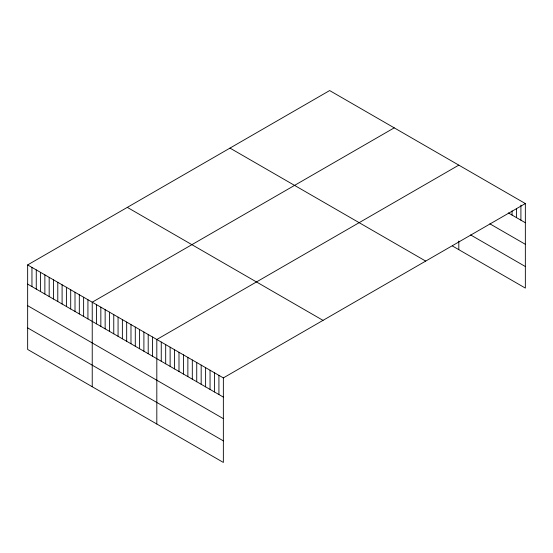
<?xml version="1.0" encoding="UTF-8"?>
<svg xmlns="http://www.w3.org/2000/svg" width="553" height="553" viewBox="0 0 553 553"><rect width="100%" height="100%" fill="white"/><g stroke="black" fill="none" stroke-linecap="round" stroke-linejoin="round"><path stroke-width="0.83" d="M525.35 203.552L223.357 377.906L223.357 462.439L27.65 349.448L27.65 264.915L329.643 90.561L525.35 203.552L525.35 288.085L452.354 245.94M394.227 127.847L92.233 302.201L92.233 386.734M458.81 165.133L156.817 339.487L156.817 424.02M508.345 212.926L525.35 222.748M489.861 223.82L525.35 244.308M470.638 234.935L525.35 266.525M229.986 148.1L425.692 261.085M127.308 207.375L323.014 320.367M27.65 264.915L223.357 377.906M27.65 284.111L223.357 397.102M27.65 305.671L223.357 418.662M27.65 327.888L223.357 440.879M520.912 205.163L520.912 220.184M516.481 208.446L516.481 217.626M512.043 210.893L512.043 215.062M458.81 241.046L458.81 249.666M218.919 375.342L218.919 394.538M214.481 372.784L214.481 391.98M210.05 370.22L210.05 389.416M205.612 367.662L205.612 386.858M201.174 365.098L201.174 384.294M196.737 362.54L196.737 381.736M192.306 359.975L192.306 379.171M187.868 357.418L187.868 376.614M183.43 354.853L183.43 374.049M178.992 352.296L178.992 371.492M174.561 349.731L174.561 368.927M170.124 347.173L170.124 366.369M165.686 344.609L165.686 363.805M161.255 342.051L161.255 361.247M152.51 337.005L152.51 356.201M148.204 334.517L148.204 353.713M143.898 332.028L143.898 351.231M139.591 329.547L139.591 348.743M135.291 327.058L135.291 346.254M130.985 324.576L130.985 343.772M126.678 322.088L126.678 341.284M122.372 319.599L122.372 338.795M118.066 317.118L118.066 336.314M113.759 314.629L113.759 333.825M109.453 312.148L109.453 331.344M105.146 309.659L105.146 328.855M100.846 307.171L100.846 326.367M96.54 304.689L96.54 323.885M87.927 299.719L87.927 318.915M83.621 297.231L83.621 316.427M79.314 294.742L79.314 313.938M75.008 292.261L75.008 311.457M70.708 289.772L70.708 308.968M66.401 287.29L66.401 306.486M62.095 284.802L62.095 303.998M57.788 282.313L57.788 301.509M53.482 279.832L53.482 299.028M49.176 277.343L49.176 296.539M44.869 274.862L44.869 294.058M40.569 272.373L40.569 291.569M36.263 269.885L36.263 289.081M31.956 267.403L31.956 286.599"/></g></svg>
